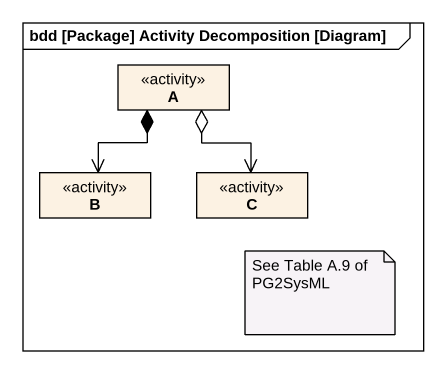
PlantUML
@startuml
mainframe bdd [Package] Activity Decomposition [Diagram]
hide circle
hide empty members
class A <<activity>>
class B <<activity>>
class C <<activity>>
A *--> B
A o--> C
note as N1
  See Table A.9 of PG2SysML
end note
@enduml
